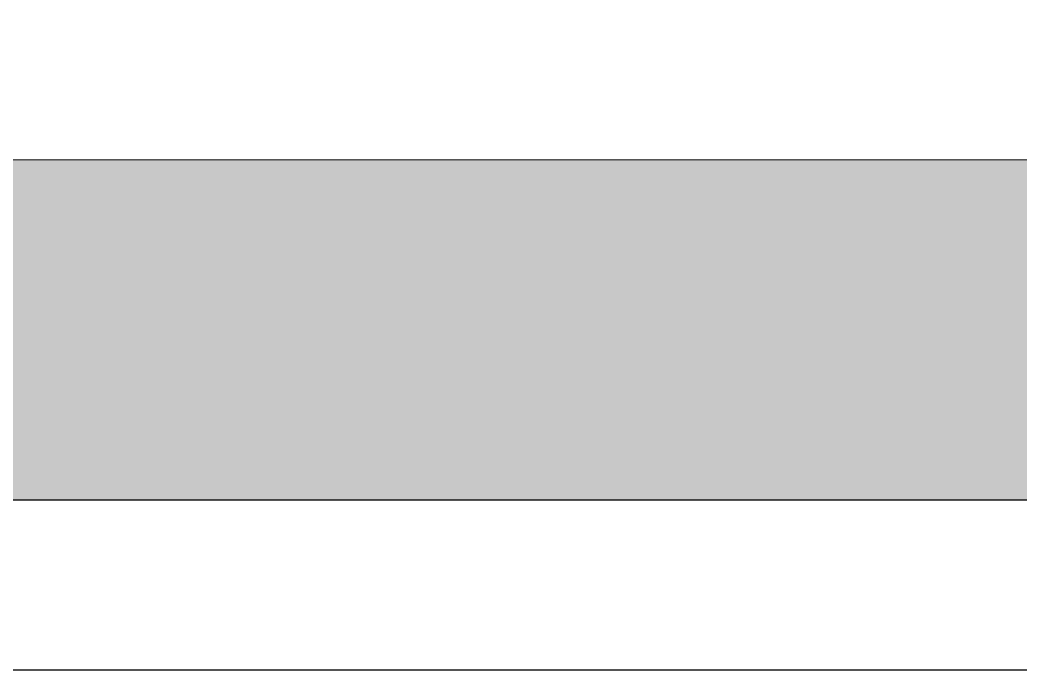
# Model space of a CAD drawing. Header units: millimetres. Extents: x 567392 to 582402, y 4512800 to 4518063.
# Drawn here: x 575712.93 to 575742.36, y 4513619.4 to 4513638.52 of the extents above; entities that cross this region are included whole.
import ezdxf

# ---------------------------------------------------------------- set-up
doc = ezdxf.new("R2010")
doc.units = ezdxf.units.MM
doc.layers.add('PENCERE', color=140, linetype='Continuous', lineweight=25)
doc.layers.add('tefriş', color=251, linetype='Continuous', lineweight=13)
pattern_1 = [(0, (500121.8337, 4493135.302), (6.477, 3.048), [1.524, -1.27, 1.778, -0.762, 2.286, -1.016]), (0, (500123.3577, 4493135.429), (6.477, 3.048), [1.27, -4.826, 1.016, -1.524]), (0, (500126.4057, 4493135.1115), (6.477, 3.048), [0.762, -7.874]), (90, (500121.8337, 4493135.302), (-2.159, 3.048), [2.921, -9.271]), (90, (500123.3577, 4493135.302), (-2.159, 3.048), [2.8575, -9.3345]), (90, (500124.6277, 4493135.302), (-2.159, 3.048), [2.667, -9.525]), (90, (500126.4057, 4493135.1115), (-2.159, 3.048), [2.921, -9.271]), (90, (500127.1677, 4493135.1115), (-2.159, 3.048), [2.921, -9.271]), (90, (500129.4537, 4493135.302), (-2.159, 3.048), [2.794, -9.398])]

msp = doc.modelspace()

# ---------------------------------------------------------------- hatches: boundary and pattern name
at = {"layer": 'tefriş'}
h = msp.add_hatch(dxfattribs=at)
h.set_pattern_fill('AR-RSHKE', color=34, scale=0.01)
h.set_pattern_definition(pattern_1)
h.paths.add_polyline_path([(575894.65, 4513949.643), (575904.65, 4513949.643), (575904.65, 4514106.639), (575894.65, 4514106.639)])
h.paths.add_polyline_path([(575894.65, 4513766.643), (575904.65, 4513766.643), (575904.65, 4513949.643), (575894.65, 4513949.643)])
h.paths.add_polyline_path([(575904.65, 4513766.643), (575894.65, 4513766.643), (575894.65, 4513624.399), (575904.65, 4513624.399), (575904.65, 4513704.399)])
h.paths.add_polyline_path([(575894.65, 4514106.639), (575904.65, 4514106.639, -0.18832), (575926.795, 4514176.489), (575919.646, 4514183.559, 0.189123)])
h.paths.add_polyline_path([(575695.638, 4513654.181), (575695.638, 4513674.72), (575675.031, 4513674.72), (575675.031, 4513654.181)], flags=9)
h.paths.add_polyline_path([(575765.626, 4513636.351), (575793.934, 4513636.351), (575793.934, 4513656.958), (575765.626, 4513656.958)], flags=9)
h.paths.add_polyline_path([(575702.843, 4513670.91), (575742.802, 4513670.91), (575742.802, 4513691.517), (575702.843, 4513691.517)], flags=9)
h.paths.add_polyline_path([(575777.567, 4513666.382), (575798.106, 4513666.382), (575798.106, 4513686.989), (575777.567, 4513686.989)], flags=9)
h.paths.add_polyline_path([(575826.257, 4513667.697), (575866.216, 4513667.697), (575866.216, 4513688.304), (575826.257, 4513688.304)], flags=9)
h = msp.add_hatch(dxfattribs=at)
h.set_pattern_fill('AR-RSHKE', color=34, scale=0.01)
h.set_pattern_definition(pattern_1)
h.paths.add_polyline_path([(575654.65, 4513634.399), (575654.65, 4513624.399), (575894.65, 4513624.399), (575894.65, 4513634.399)])

# ---------------------------------------------------------------- linework, layer by layer
at = {"layer": 'PENCERE'}
for p, q in [((575654.65, 4513624.399), (576156.201, 4513624.399)), ((575654.65, 4513619.399), (576156.201, 4513619.399))]:
    msp.add_line(p, q, dxfattribs=at)
at = {"layer": 'tefriş'}
msp.add_line((575654.65, 4513634.399), (575894.733, 4513634.399), dxfattribs=at)

doc.saveas('drawing.dxf')
